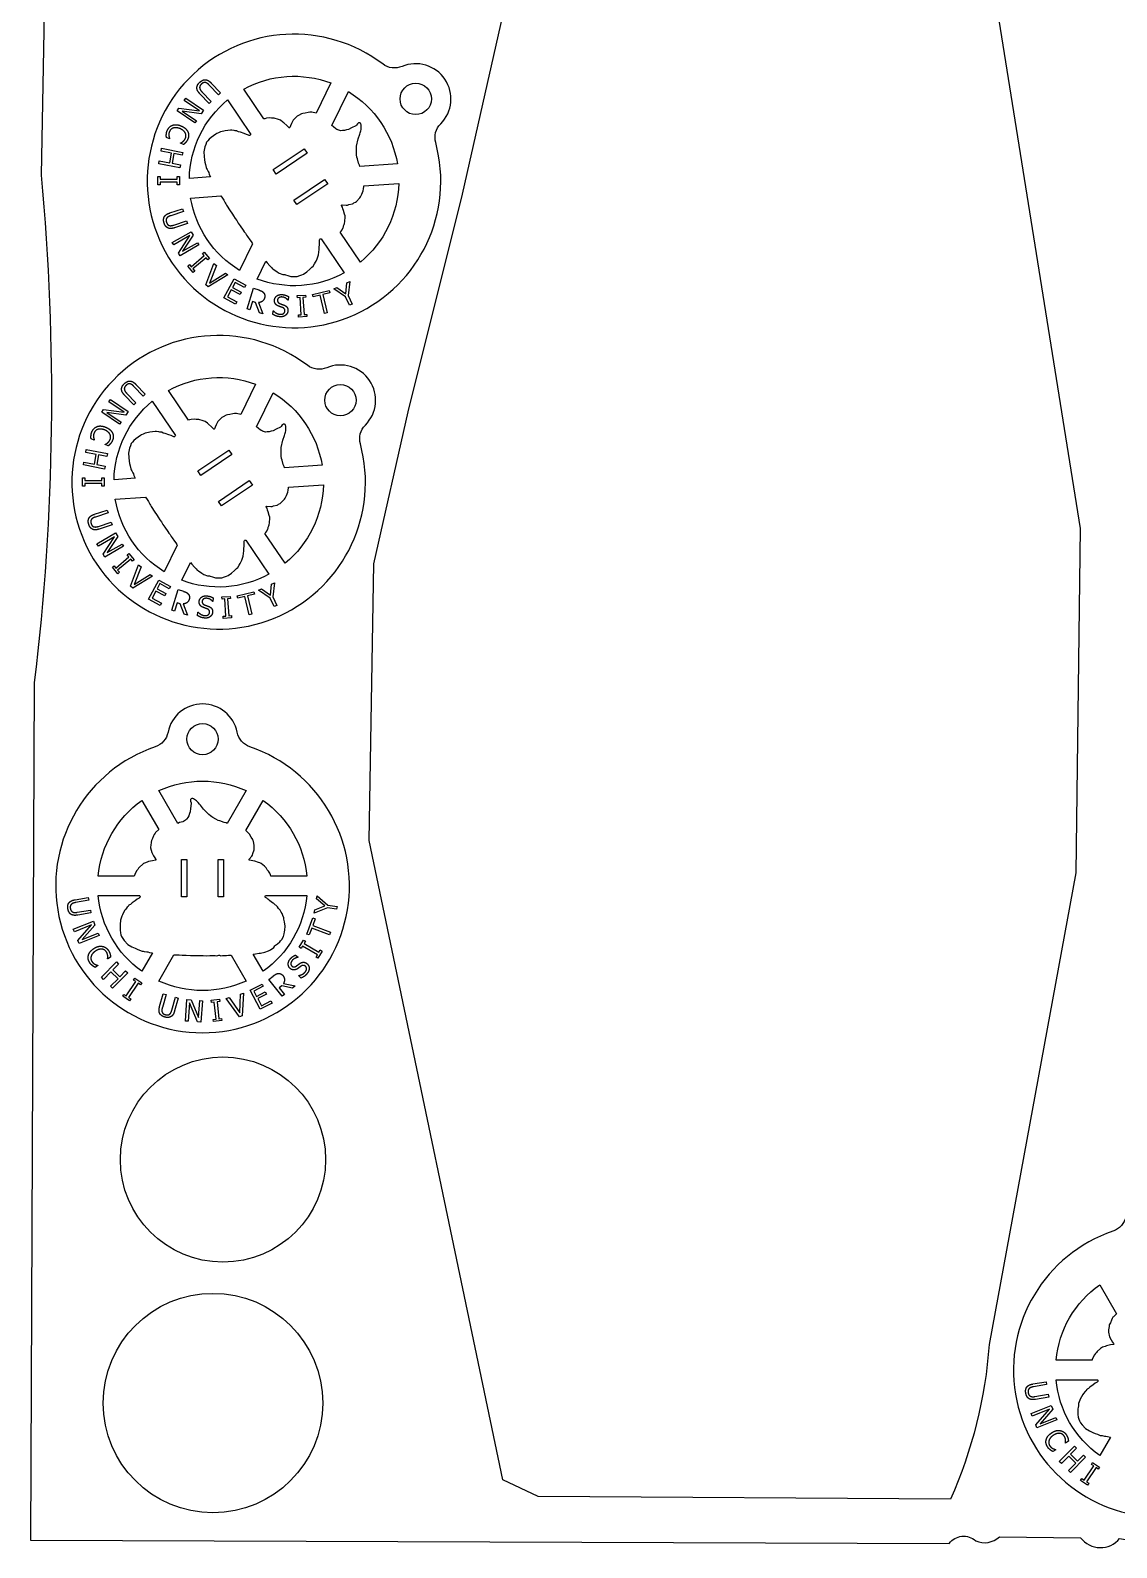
# Model space of a CAD drawing. Header units: millimetres. Extents: x 0 to 217, y 0 to 323.
# Drawn here: x 0 to 111, y 0 to 155.1 of the extents above; entities that cross this region are included whole.
import ezdxf

# ---------------------------------------------------------------- set-up
doc = ezdxf.new("R2010")
doc.units = ezdxf.units.MM
doc.layers.add('SCRAP_OUTLINE', color=8, linetype='Continuous')

msp = doc.modelspace()

# ---------------------------------------------------------------- linework, layer by layer
for points in [[(41.94, 145.55, 0.821365), (37.99, 151.41, -0.267689), (36.01, 151.66, 6.023346), (41.43, 143.62, -0.267689)], [(29.22, 146.63), (28.77, 146.73), (28.71, 146.74), (28.55, 146.73), (28.4, 146.71), (28.09, 146.64), (27.86, 146.61), (27.71, 146.55), (27.41, 146.39), (27.28, 146.33), (27.19, 146.27), (26.87, 145.91), (26.69, 145.59), (26.58, 145.35), (26.52, 145.18), (26.49, 145.14), (26.48, 145.13), (26.45, 145.13), (26.41, 145.16), (26.22, 145.36), (25.92, 145.65), (25.79, 145.73), (25.57, 145.91), (25.47, 145.96), (25.35, 145.99), (24.92, 146.11), (24.8, 146.13), (24.64, 146.13), (24.49, 146.15), (24.14, 146.11), (23.95, 146.07), (23.88, 146.05), (21.82, 149.1, -0.218412), (30.72, 149.72)], [(22.53, 144.47), (22.51, 144.44), (22.47, 144.38), (22.42, 144.36), (22.36, 144.36), (22.3, 144.37), (22.1, 144.47), (21.85, 144.55), (21.48, 144.69), (21.27, 144.74), (21.15, 144.81), (21.1, 144.82), (20.94, 144.83), (20.84, 144.86), (20.58, 144.88), (20.45, 144.88), (20.18, 144.87), (19.91, 144.83), (19.78, 144.8), (19.44, 144.72), (19.36, 144.69), (19.24, 144.61), (19.07, 144.54), (18.95, 144.48), (18.48, 144.15), (18.27, 143.96), (18.14, 143.82), (18.02, 143.66), (17.92, 143.44), (17.83, 143.2), (17.72, 142.69), (17.75, 142.22), (17.8, 141.85), (17.85, 141.61), (17.91, 141.37), (17.97, 141.07), (18, 140.99), (18.06, 140.89), (18.16, 140.66), (18.23, 140.56), (18.29, 140.38), (18.41, 140.11), (16.25, 139.95, -0.218412), (20.16, 147.98)], [(32.52, 148.84, -0.218412), (37.52, 141.44), (33.66, 141.17), (33.63, 141.31), (33.55, 141.51), (33.43, 141.96), (33.38, 142.12), (33.35, 142.38), (33.32, 142.72), (33.32, 142.87), (33.35, 143.04), (33.34, 143.25), (33.5, 144.01), (33.66, 144.49), (33.7, 144.62), (33.77, 144.84), (33.81, 144.97), (33.82, 145.07), (33.81, 145.45), (33.79, 145.52), (33.74, 145.6), (33.68, 145.64), (33.64, 145.65), (33.6, 145.65), (33.55, 145.64), (33.51, 145.62), (33.45, 145.56), (33.33, 145.41), (33.28, 145.35), (32.83, 145.14), (32.51, 144.97), (32.33, 144.94), (32.11, 144.87), (31.91, 144.87), (31.73, 144.84), (31.64, 144.85), (31.53, 144.88), (31.43, 144.92), (31.31, 144.98), (31.23, 145.04), (31, 145.25), (30.83, 145.38)], [(21.38, 130.56, -0.218412), (16.38, 137.96), (19.47, 138.17), (19.63, 137.95), (19.76, 137.74), (19.91, 137.46), (19.99, 137.35), (20.04, 137.24), (20.13, 137.13), (20.36, 136.75), (20.67, 136.3), (20.76, 136.13), (20.95, 135.85), (21.1, 135.65), (21.23, 135.4), (21.45, 135.11), (21.76, 134.66), (21.85, 134.49), (21.99, 134.36), (22.02, 134.3), (22.08, 134.15), (22.2, 134.04), (22.43, 133.69), (22.56, 133.53), (22.66, 133.35), (22.71, 133.29)], [(31.68, 134.47), (31.78, 134.56), (31.86, 134.72), (31.96, 134.93), (31.99, 135.01), (32.02, 135.13), (32.07, 135.25), (32.11, 135.36), (32.14, 135.57), (32.19, 136.03), (32.18, 136.14), (32.12, 136.3), (32.02, 136.69), (31.94, 136.86), (31.89, 137.04), (31.81, 137.2), (31.81, 137.22), (31.82, 137.24), (31.84, 137.26), (31.88, 137.26), (32.29, 137.22), (32.4, 137.24), (32.56, 137.29), (32.94, 137.38), (32.98, 137.4), (33.05, 137.46), (33.22, 137.55), (33.32, 137.62), (33.64, 137.94), (33.67, 137.98), (33.74, 138.09), (33.87, 138.36), (34, 138.68), (34.06, 138.9), (34.1, 139.13), (34.1, 139.2), (37.65, 139.45, -0.218412), (33.74, 131.42)], [(24.07, 131.51), (24.21, 131.34), (24.48, 131.04), (24.57, 130.93), (24.66, 130.85), (24.76, 130.72), (24.9, 130.64), (25.22, 130.4), (25.43, 130.29), (25.79, 130.14), (26, 130.13), (26.08, 130.11), (26.31, 130.03), (26.63, 129.95), (26.75, 129.94), (26.94, 129.94), (27.26, 129.95), (27.54, 130.04), (27.74, 130.11), (27.91, 130.19), (28.25, 130.4), (28.58, 130.68), (28.78, 130.89), (28.89, 130.99), (29.03, 131.22), (29.15, 131.39), (29.22, 131.52), (29.31, 131.74), (29.4, 131.96), (29.45, 132.15), (29.53, 132.69), (29.52, 132.72), (29.51, 132.79), (29.53, 132.97), (29.54, 133.13), (29.56, 133.28), (29.56, 133.41), (29.57, 133.55), (29.57, 133.69), (29.58, 133.75), (29.61, 133.79), (29.62, 133.8), (29.72, 133.8), (32.08, 130.3, -0.218412), (23.18, 129.68)], [(34.24, 114.75, 0.821365), (30.29, 120.61, -0.267689), (28.31, 120.86, 6.023346), (33.73, 112.82, -0.267689)], [(21.52, 115.83), (21.07, 115.93), (21.01, 115.94), (20.85, 115.93), (20.7, 115.91), (20.39, 115.84), (20.16, 115.81), (20.01, 115.75), (19.71, 115.59), (19.58, 115.53), (19.49, 115.47), (19.17, 115.11), (18.99, 114.79), (18.88, 114.55), (18.82, 114.38), (18.79, 114.34), (18.78, 114.33), (18.75, 114.33), (18.71, 114.36), (18.52, 114.56), (18.22, 114.85), (18.09, 114.93), (17.87, 115.11), (17.77, 115.16), (17.65, 115.19), (17.22, 115.31), (17.1, 115.33), (16.94, 115.33), (16.79, 115.35), (16.44, 115.31), (16.25, 115.27), (16.18, 115.25), (14.12, 118.3, -0.218412), (23.02, 118.92)], [(24.82, 118.04, -0.218412), (29.82, 110.64), (25.96, 110.37), (25.93, 110.51), (25.85, 110.71), (25.73, 111.16), (25.68, 111.32), (25.65, 111.58), (25.62, 111.92), (25.62, 112.07), (25.65, 112.24), (25.64, 112.45), (25.8, 113.21), (25.96, 113.69), (26, 113.82), (26.07, 114.04), (26.11, 114.17), (26.12, 114.27), (26.11, 114.65), (26.09, 114.72), (26.04, 114.8), (25.98, 114.84), (25.94, 114.85), (25.9, 114.85), (25.85, 114.84), (25.81, 114.82), (25.75, 114.76), (25.63, 114.61), (25.58, 114.55), (25.13, 114.34), (24.81, 114.17), (24.63, 114.14), (24.41, 114.07), (24.21, 114.07), (24.03, 114.04), (23.94, 114.05), (23.83, 114.08), (23.73, 114.12), (23.61, 114.18), (23.53, 114.24), (23.3, 114.45), (23.13, 114.58)], [(14.83, 113.67), (14.81, 113.64), (14.77, 113.58), (14.72, 113.56), (14.66, 113.56), (14.6, 113.57), (14.4, 113.67), (14.15, 113.75), (13.78, 113.89), (13.57, 113.94), (13.45, 114.01), (13.4, 114.02), (13.24, 114.03), (13.14, 114.06), (12.88, 114.08), (12.75, 114.08), (12.48, 114.07), (12.21, 114.03), (12.08, 114), (11.74, 113.92), (11.66, 113.89), (11.54, 113.81), (11.37, 113.74), (11.25, 113.68), (10.78, 113.35), (10.57, 113.16), (10.44, 113.02), (10.32, 112.86), (10.22, 112.64), (10.13, 112.4), (10.02, 111.89), (10.05, 111.42), (10.1, 111.05), (10.15, 110.81), (10.21, 110.57), (10.27, 110.27), (10.3, 110.19), (10.36, 110.09), (10.46, 109.86), (10.53, 109.76), (10.59, 109.58), (10.71, 109.31), (8.55, 109.15, -0.218412), (12.46, 117.18)], [(23.98, 103.67), (24.08, 103.76), (24.16, 103.92), (24.26, 104.13), (24.29, 104.21), (24.32, 104.33), (24.37, 104.45), (24.41, 104.56), (24.44, 104.77), (24.49, 105.23), (24.48, 105.34), (24.42, 105.5), (24.32, 105.89), (24.24, 106.06), (24.19, 106.24), (24.11, 106.4), (24.11, 106.42), (24.12, 106.44), (24.14, 106.46), (24.18, 106.46), (24.59, 106.42), (24.7, 106.44), (24.86, 106.49), (25.24, 106.58), (25.28, 106.6), (25.35, 106.66), (25.52, 106.75), (25.62, 106.82), (25.94, 107.14), (25.97, 107.18), (26.04, 107.29), (26.17, 107.56), (26.3, 107.88), (26.36, 108.1), (26.4, 108.33), (26.4, 108.4), (29.95, 108.65, -0.218412), (26.04, 100.62)], [(13.68, 99.76, -0.218412), (8.68, 107.16), (11.77, 107.37), (11.93, 107.15), (12.06, 106.94), (12.21, 106.66), (12.29, 106.55), (12.34, 106.44), (12.43, 106.33), (12.66, 105.95), (12.97, 105.5), (13.06, 105.33), (13.25, 105.05), (13.4, 104.85), (13.53, 104.6), (13.75, 104.31), (14.06, 103.86), (14.15, 103.69), (14.29, 103.56), (14.32, 103.5), (14.38, 103.35), (14.5, 103.24), (14.73, 102.89), (14.86, 102.73), (14.96, 102.55), (15.01, 102.49)], [(16.37, 100.71), (16.51, 100.54), (16.78, 100.24), (16.87, 100.13), (16.96, 100.05), (17.06, 99.92), (17.2, 99.84), (17.52, 99.6), (17.73, 99.49), (18.09, 99.34), (18.3, 99.33), (18.38, 99.31), (18.61, 99.23), (18.93, 99.15), (19.05, 99.14), (19.24, 99.14), (19.56, 99.15), (19.84, 99.24), (20.04, 99.31), (20.21, 99.39), (20.55, 99.6), (20.88, 99.88), (21.08, 100.09), (21.19, 100.19), (21.33, 100.42), (21.45, 100.59), (21.52, 100.72), (21.61, 100.94), (21.7, 101.16), (21.75, 101.35), (21.83, 101.89), (21.82, 101.92), (21.81, 101.99), (21.83, 102.17), (21.84, 102.33), (21.86, 102.48), (21.86, 102.61), (21.87, 102.75), (21.87, 102.89), (21.88, 102.95), (21.91, 102.99), (21.92, 103), (22.02, 103), (24.38, 99.5, -0.218412), (15.48, 98.88)], [(21.13, 83.35, 0.821365), (14.07, 83.35, -0.267689), (12.75, 81.85, 6.023346), (22.45, 81.85, -0.267689)], [(13.14, 77.38, -0.218412), (22.06, 77.38), (20.13, 74.04), (20, 74.09), (19.8, 74.13), (19.35, 74.29), (19.19, 74.34), (18.95, 74.45), (18.66, 74.62), (18.54, 74.71), (18.41, 74.82), (18.23, 74.93), (17.69, 75.49), (17.38, 75.89), (17.29, 76), (17.16, 76.18), (17.06, 76.28), (16.98, 76.35), (16.67, 76.55), (16.6, 76.58), (16.51, 76.58), (16.44, 76.55), (16.41, 76.52), (16.38, 76.49), (16.36, 76.45), (16.36, 76.4), (16.37, 76.32), (16.44, 76.13), (16.45, 76.06), (16.38, 75.57), (16.34, 75.21), (16.26, 75.04), (16.2, 74.82), (16.09, 74.65), (16.01, 74.49), (15.95, 74.42), (15.87, 74.35), (15.77, 74.28), (15.66, 74.22), (15.57, 74.18), (15.26, 74.11), (15.06, 74.04)], [(13.12, 73.41), (12.79, 73.09), (12.75, 73.05), (12.67, 72.91), (12.6, 72.77), (12.49, 72.48), (12.38, 72.27), (12.35, 72.11), (12.31, 71.77), (12.29, 71.63), (12.28, 71.52), (12.41, 71.05), (12.57, 70.73), (12.71, 70.5), (12.82, 70.36), (12.84, 70.31), (12.84, 70.3), (12.82, 70.27), (12.78, 70.26), (12.5, 70.22), (12.09, 70.13), (11.95, 70.06), (11.68, 69.98), (11.58, 69.92), (11.49, 69.85), (11.15, 69.55), (11.06, 69.46), (10.98, 69.33), (10.88, 69.22), (10.71, 68.91), (10.64, 68.72), (10.62, 68.65), (6.94, 68.65, -0.218412), (11.4, 76.38)], [(24.58, 68.65), (24.56, 68.78), (24.48, 68.94), (24.35, 69.14), (24.31, 69.2), (24.22, 69.3), (24.15, 69.41), (24.09, 69.5), (23.93, 69.65), (23.58, 69.94), (23.47, 70), (23.31, 70.04), (22.93, 70.17), (22.75, 70.2), (22.57, 70.25), (22.39, 70.28), (22.38, 70.29), (22.36, 70.31), (22.36, 70.34), (22.38, 70.37), (22.64, 70.69), (22.69, 70.79), (22.74, 70.95), (22.87, 71.32), (22.88, 71.36), (22.87, 71.46), (22.88, 71.64), (22.88, 71.77), (22.8, 72.21), (22.79, 72.26), (22.73, 72.38), (22.58, 72.64), (22.39, 72.93), (22.24, 73.1), (22.07, 73.26), (22.01, 73.3), (23.8, 76.38, -0.218412), (28.26, 68.65)], [(11.17, 66.65), (11.19, 66.62), (11.21, 66.55), (11.21, 66.5), (11.17, 66.45), (11.13, 66.4), (10.93, 66.3), (10.73, 66.13), (10.4, 65.9), (10.24, 65.76), (10.12, 65.7), (10.08, 65.66), (9.99, 65.54), (9.91, 65.47), (9.75, 65.27), (9.67, 65.16), (9.53, 64.92), (9.41, 64.68), (9.36, 64.56), (9.24, 64.23), (9.22, 64.15), (9.22, 64), (9.18, 63.82), (9.17, 63.69), (9.17, 63.12), (9.21, 62.84), (9.26, 62.65), (9.33, 62.46), (9.45, 62.26), (9.59, 62.05), (9.96, 61.67), (10.37, 61.43), (10.7, 61.27), (10.92, 61.17), (11.16, 61.09), (11.44, 60.97), (11.52, 60.96), (11.64, 60.95), (11.89, 60.9), (12.01, 60.9), (12.19, 60.85), (12.49, 60.8), (11.4, 58.92, -0.218412), (6.94, 66.65)], [(22.78, 60.68), (23, 60.7), (23.39, 60.76), (23.54, 60.77), (23.66, 60.8), (23.82, 60.82), (23.96, 60.88), (24.34, 61.02), (24.55, 61.12), (24.87, 61.34), (25, 61.51), (25.06, 61.57), (25.26, 61.71), (25.51, 61.93), (25.58, 62.03), (25.69, 62.18), (25.86, 62.46), (25.94, 62.74), (25.99, 62.94), (26.02, 63.13), (26.04, 63.53), (25.99, 63.96), (25.92, 64.24), (25.9, 64.39), (25.8, 64.63), (25.73, 64.83), (25.65, 64.96), (25.52, 65.16), (25.38, 65.35), (25.26, 65.5), (24.86, 65.87), (24.82, 65.88), (24.76, 65.91), (24.62, 66.03), (24.49, 66.12), (24.38, 66.23), (24.27, 66.29), (24.16, 66.38), (24.05, 66.46), (24, 66.5), (23.99, 66.55), (23.99, 66.56), (24.04, 66.65), (28.26, 66.65, -0.218412), (23.8, 58.92)], [(22.06, 57.92, -0.218412), (13.14, 57.92), (14.68, 60.59), (14.96, 60.6), (15.2, 60.59), (15.53, 60.56), (15.66, 60.56), (15.77, 60.55), (15.91, 60.56), (16.36, 60.54), (16.91, 60.54), (17.09, 60.52), (17.44, 60.52), (17.68, 60.53), (17.97, 60.51), (18.33, 60.53), (18.88, 60.53), (19.06, 60.51), (19.25, 60.55), (19.32, 60.55), (19.48, 60.51), (19.63, 60.54), (20.06, 60.54), (20.26, 60.56), (20.47, 60.55), (20.54, 60.56)], [(119.03, 33.85, 0.821365), (111.97, 33.85, -0.267689), (110.65, 32.35, 6.023346), (120.35, 32.35, -0.267689)], [(111.02, 23.91), (110.69, 23.59), (110.65, 23.55), (110.57, 23.41), (110.5, 23.27), (110.39, 22.98), (110.28, 22.77), (110.25, 22.61), (110.21, 22.27), (110.19, 22.13), (110.18, 22.02), (110.31, 21.55), (110.47, 21.23), (110.61, 21), (110.72, 20.86), (110.74, 20.81), (110.74, 20.8), (110.72, 20.77), (110.68, 20.76), (110.4, 20.72), (109.99, 20.63), (109.85, 20.56), (109.58, 20.48), (109.48, 20.42), (109.39, 20.35), (109.05, 20.05), (108.96, 19.96), (108.88, 19.83), (108.78, 19.72), (108.61, 19.41), (108.54, 19.22), (108.52, 19.15), (104.84, 19.15, -0.218412), (109.3, 26.88)], [(109.07, 17.15), (109.09, 17.12), (109.11, 17.05), (109.11, 17), (109.07, 16.95), (109.03, 16.9), (108.83, 16.8), (108.63, 16.63), (108.3, 16.4), (108.14, 16.26), (108.02, 16.2), (107.98, 16.16), (107.89, 16.04), (107.81, 15.97), (107.65, 15.77), (107.57, 15.66), (107.43, 15.42), (107.31, 15.18), (107.26, 15.06), (107.14, 14.73), (107.12, 14.65), (107.12, 14.5), (107.08, 14.32), (107.07, 14.19), (107.07, 13.62), (107.11, 13.34), (107.16, 13.15), (107.23, 12.96), (107.35, 12.76), (107.49, 12.55), (107.86, 12.17), (108.27, 11.93), (108.6, 11.77), (108.82, 11.67), (109.06, 11.59), (109.34, 11.47), (109.42, 11.46), (109.54, 11.45), (109.79, 11.4), (109.91, 11.4), (110.09, 11.35), (110.39, 11.3), (109.3, 9.42, -0.218412), (104.84, 17.15)]]:
    msp.add_lwpolyline(points, format="xyb", close=True)
for points in [[(18.49, 149.71), (19.43, 148.72), (19.22, 148.51), (18.27, 149.51)], [(17.54, 148.81), (18.49, 147.82), (18.28, 147.62), (17.33, 148.61)], [(14.23, 144.03), (14.22, 144.01), (13.9, 144.15)], [(15.66, 143.42), (15.33, 143.56), (15.34, 143.58)], [(14.26, 136.43), (15.56, 136.85), (15.65, 136.58), (14.35, 136.15)], [(14.65, 135.19), (15.96, 135.62), (16.05, 135.34), (14.75, 134.92)], [(23.31, 127.27), (23.77, 126.12), (23.41, 126.23), (23.01, 127.28), (22.69, 127.37), (22.43, 126.54), (22.15, 126.63), (22.8, 128.73), (23.34, 128.56)], [(26.39, 127.88), (26.36, 127.53), (26.33, 127.53)], [(24.78, 126.07), (24.82, 126.44), (24.84, 126.44)], [(9.84, 118.01), (10.79, 117.02), (10.58, 116.82), (9.63, 117.81)], [(10.79, 118.91), (11.73, 117.92), (11.52, 117.71), (10.57, 118.71)], [(6.53, 113.23), (6.52, 113.21), (6.2, 113.35)], [(7.96, 112.62), (7.63, 112.76), (7.64, 112.78)], [(6.56, 105.63), (7.86, 106.05), (7.95, 105.78), (6.65, 105.35)], [(6.95, 104.39), (8.26, 104.82), (8.35, 104.54), (7.05, 104.12)], [(15.61, 96.47), (16.07, 95.32), (15.71, 95.43), (15.31, 96.48), (14.99, 96.57), (14.73, 95.74), (14.45, 95.83), (15.1, 97.93), (15.64, 97.76)], [(18.69, 97.08), (18.66, 96.73), (18.63, 96.73)], [(17.08, 95.27), (17.12, 95.64), (17.14, 95.64)], [(4.57, 66.23), (5.92, 66.46), (5.97, 66.17), (4.62, 65.94)], [(4.78, 64.95), (6.14, 65.18), (6.19, 64.89), (4.84, 64.66)], [(27.09, 60.58), (27.36, 60.35), (27.34, 60.34)], [(6.89, 59.53), (6.91, 59.51), (6.61, 59.32)], [(8.2, 60.37), (7.91, 60.18), (7.89, 60.2)], [(25.87, 57.68), (27.08, 57.42), (26.79, 57.19), (25.7, 57.43), (25.43, 57.22), (25.98, 56.54), (25.75, 56.36), (24.38, 58.07), (24.82, 58.43)], [(27.69, 58.23), (27.4, 58.47), (27.42, 58.49)], [(13.21, 55.3), (13.59, 56.62), (13.87, 56.54), (13.49, 55.22)], [(14.46, 54.93), (14.84, 56.26), (15.12, 56.18), (14.74, 54.86)], [(102.47, 16.73), (103.82, 16.96), (103.87, 16.67), (102.52, 16.44)], [(102.68, 15.45), (104.04, 15.68), (104.09, 15.39), (102.74, 15.16)], [(106.1, 10.87), (105.81, 10.68), (105.79, 10.7)], [(104.79, 10.03), (104.81, 10.01), (104.51, 9.82)]]:
    msp.add_lwpolyline(points)
for points in [[(16.82, 145.63), (15, 146.86), (15.18, 147.13), (17.3, 146.87), (15.73, 147.94), (15.88, 148.16), (17.7, 146.93), (17.47, 146.58), (15.53, 146.83), (16.97, 145.85)], [(15.29, 141.06), (13.13, 141.47), (13.18, 141.75), (14.24, 141.56), (14.43, 142.55), (13.37, 142.75), (13.42, 143.04), (15.58, 142.63), (15.53, 142.34), (14.68, 142.5), (14.5, 141.51), (15.35, 141.35)], [(28.28, 142.54), (25.13, 140.41), (24.83, 140.87), (27.98, 142.99)], [(13.26, 139.31), (13.04, 139.31), (13.04, 140.16), (13.27, 140.16), (13.26, 139.88), (15.02, 139.88), (15.02, 140.16), (15.24, 140.16), (15.24, 139.31), (15.01, 139.31), (15.01, 139.59), (13.26, 139.59)], [(30.39, 139.42), (27.24, 137.29), (26.93, 137.75), (30.08, 139.87)], [(17.21, 133.16), (15.3, 132.05), (15.14, 132.34), (16.29, 134.13), (14.65, 133.18), (14.51, 133.42), (16.42, 134.52), (16.63, 134.16), (15.56, 132.52), (17.07, 133.39)], [(16.81, 130.5), (16.63, 130.36), (16.08, 131.01), (16.25, 131.15), (16.43, 130.94), (17.77, 132.07), (17.59, 132.29), (17.76, 132.43), (18.31, 131.78), (18.14, 131.64), (17.96, 131.85), (16.62, 130.72)], [(19.95, 130.29), (20.18, 130.1), (18.19, 128.89), (17.95, 129.09), (18.77, 131.27), (19.01, 131.07), (18.32, 129.27)], [(20.98, 127.11), (19.77, 127.77), (20.82, 129.7), (22.03, 129.05), (21.9, 128.82), (20.95, 129.34), (20.66, 128.81), (21.55, 128.32), (21.43, 128.09), (20.54, 128.58), (20.15, 127.86), (21.1, 127.34)], [(32.36, 129.3), (32.64, 129.43), (32.48, 128), (32.88, 127.12), (32.62, 127), (32.22, 127.85), (31.02, 128.68), (31.32, 128.82), (32.24, 128.18)], [(28.25, 126.07), (28.27, 125.85), (27.42, 125.79), (27.4, 126.02), (27.68, 126.03), (27.57, 127.78), (27.29, 127.76), (27.27, 127.99), (28.13, 128.04), (28.14, 127.82), (27.86, 127.8), (27.97, 126.05)], [(30.34, 126.21), (30.06, 126.14), (29.61, 128.03), (28.89, 127.85), (28.83, 128.11), (30.55, 128.52), (30.61, 128.27), (29.89, 128.1)], [(9.12, 114.83), (7.3, 116.06), (7.48, 116.33), (9.6, 116.07), (8.03, 117.14), (8.18, 117.36), (10, 116.13), (9.77, 115.78), (7.83, 116.03), (9.27, 115.05)], [(7.59, 110.26), (5.43, 110.67), (5.48, 110.95), (6.54, 110.76), (6.73, 111.75), (5.67, 111.95), (5.72, 112.24), (7.88, 111.83), (7.83, 111.54), (6.98, 111.7), (6.8, 110.71), (7.65, 110.55)], [(20.58, 111.74), (17.43, 109.61), (17.13, 110.07), (20.28, 112.19)], [(5.56, 108.51), (5.34, 108.51), (5.34, 109.36), (5.57, 109.36), (5.56, 109.08), (7.32, 109.08), (7.32, 109.36), (7.54, 109.36), (7.54, 108.51), (7.31, 108.51), (7.31, 108.79), (5.56, 108.79)], [(22.69, 108.62), (19.54, 106.49), (19.23, 106.95), (22.38, 109.07)], [(9.51, 102.36), (7.6, 101.25), (7.44, 101.54), (8.59, 103.33), (6.95, 102.38), (6.81, 102.62), (8.72, 103.72), (8.93, 103.36), (7.86, 101.72), (9.37, 102.59)], [(9.11, 99.7), (8.93, 99.56), (8.38, 100.21), (8.55, 100.35), (8.73, 100.14), (10.07, 101.27), (9.89, 101.49), (10.06, 101.63), (10.61, 100.98), (10.44, 100.84), (10.26, 101.05), (8.92, 99.92)], [(12.25, 99.49), (12.48, 99.3), (10.49, 98.09), (10.25, 98.29), (11.07, 100.47), (11.31, 100.27), (10.62, 98.47)], [(13.28, 96.31), (12.07, 96.97), (13.12, 98.9), (14.33, 98.25), (14.2, 98.02), (13.25, 98.54), (12.96, 98.01), (13.85, 97.52), (13.73, 97.29), (12.84, 97.78), (12.45, 97.06), (13.4, 96.54)], [(22.64, 95.41), (22.36, 95.34), (21.91, 97.23), (21.19, 97.05), (21.13, 97.31), (22.85, 97.72), (22.91, 97.47), (22.19, 97.3)], [(24.66, 98.5), (24.94, 98.63), (24.78, 97.2), (25.18, 96.32), (24.92, 96.2), (24.52, 97.05), (23.32, 97.88), (23.62, 98.02), (24.54, 97.38)], [(20.55, 95.27), (20.57, 95.05), (19.72, 94.99), (19.7, 95.22), (19.98, 95.23), (19.87, 96.98), (19.59, 96.96), (19.57, 97.19), (20.43, 97.24), (20.44, 97.02), (20.16, 97), (20.27, 95.25)], [(15.99, 70.34), (15.99, 66.54), (15.45, 66.54), (15.45, 70.34)], [(19.75, 70.34), (19.75, 66.54), (19.21, 66.54), (19.21, 70.34)], [(29.25, 66.32), (29.3, 66.62), (30.39, 65.69), (31.35, 65.53), (31.3, 65.25), (30.37, 65.4), (29.01, 64.87), (29.06, 65.19), (30.11, 65.59)], [(7.02, 62.56), (4.98, 61.75), (4.86, 62.05), (6.26, 63.66), (4.5, 62.95), (4.39, 63.21), (6.44, 64.03), (6.59, 63.64), (5.3, 62.17), (6.92, 62.82)], [(30.68, 62.92), (30.58, 62.65), (28.76, 63.32), (28.5, 62.63), (28.26, 62.72), (28.88, 64.38), (29.12, 64.29), (28.86, 63.6)], [(29.63, 61.11), (29.82, 60.99), (29.39, 60.26), (29.2, 60.37), (29.34, 60.61), (27.83, 61.5), (27.69, 61.26), (27.49, 61.37), (27.92, 62.1), (28.12, 61.99), (27.98, 61.75), (29.49, 60.87)], [(9.95, 58.75), (8.41, 57.18), (8.2, 57.38), (8.96, 58.15), (8.23, 58.86), (7.48, 58.09), (7.27, 58.3), (8.81, 59.87), (9.02, 59.66), (8.42, 59.05), (9.14, 58.34), (9.74, 58.95)], [(10.27, 56.09), (10.14, 55.9), (9.44, 56.38), (9.56, 56.56), (9.8, 56.41), (10.78, 57.86), (10.55, 58.01), (10.67, 58.2), (11.38, 57.72), (11.25, 57.53), (11.02, 57.69), (10.04, 56.24)], [(24.7, 55.66), (23.48, 55.03), (22.46, 56.98), (23.68, 57.61), (23.8, 57.38), (22.84, 56.88), (23.12, 56.35), (24.01, 56.81), (24.13, 56.58), (23.24, 56.12), (23.62, 55.39), (24.58, 55.89)], [(17.58, 55.91), (17.43, 53.72), (17.1, 53.74), (16.26, 55.7), (16.13, 53.81), (15.86, 53.83), (16.01, 56.02), (16.42, 55.99), (17.19, 54.19), (17.31, 55.93)], [(19.55, 54.1), (19.58, 53.87), (18.73, 53.78), (18.7, 54), (18.98, 54.03), (18.79, 55.77), (18.51, 55.74), (18.48, 55.97), (19.33, 56.06), (19.36, 55.84), (19.08, 55.81), (19.27, 54.07)], [(21.49, 56.59), (21.77, 56.67), (21.66, 54.35), (21.36, 54.26), (20.01, 56.15), (20.32, 56.24), (21.42, 54.66)], [(104.92, 13.06), (102.88, 12.25), (102.76, 12.55), (104.16, 14.16), (102.4, 13.45), (102.29, 13.71), (104.34, 14.53), (104.49, 14.14), (103.2, 12.67), (104.82, 13.32)], [(107.85, 9.25), (106.31, 7.68), (106.1, 7.88), (106.86, 8.65), (106.13, 9.36), (105.38, 8.59), (105.17, 8.8), (106.71, 10.37), (106.92, 10.16), (106.32, 9.55), (107.04, 8.84), (107.64, 9.45)], [(108.17, 6.59), (108.04, 6.4), (107.34, 6.88), (107.46, 7.06), (107.7, 6.91), (108.68, 8.36), (108.45, 8.51), (108.57, 8.7), (109.28, 8.22), (109.15, 8.03), (108.92, 8.19), (107.94, 6.74)]]:
    msp.add_lwpolyline(points, close=True)
for centre in [(39.39, 148.09), (31.69, 117.29), (17.6, 82.65)]:
    msp.add_circle(centre, 1.6)
for points in [[(17.02, 149.24), (17.03, 149.38), (17.16, 149.65), (17.31, 149.79)], [(17.33, 148.61), (17.18, 148.77), (17.02, 149.07), (17.02, 149.24)], [(17.48, 149.61), (17.38, 149.51), (17.29, 149.3), (17.31, 149.2)], [(17.31, 149.79), (17.45, 149.92), (17.73, 150.05), (17.87, 150.05)], [(17.31, 149.2), (17.33, 149.1), (17.44, 148.92), (17.54, 148.81)], [(17.9, 149.76), (17.79, 149.78), (17.59, 149.71), (17.48, 149.61)], [(17.87, 150.05), (18.03, 150.04), (18.32, 149.88), (18.49, 149.71)], [(18.27, 149.51), (18.17, 149.62), (18, 149.74), (17.9, 149.76)], [(13.9, 144.15), (13.9, 144.23), (13.89, 144.37), (13.9, 144.47)], [(13.9, 144.47), (13.9, 144.57), (13.94, 144.73), (13.99, 144.85)], [(13.99, 144.85), (14.07, 145.05), (14.34, 145.33), (14.52, 145.4)], [(14.22, 144.75), (14.17, 144.64), (14.15, 144.41), (14.16, 144.32)], [(14.16, 144.32), (14.17, 144.23), (14.21, 144.08), (14.23, 144.03)], [(14.6, 145.11), (14.47, 145.07), (14.27, 144.88), (14.22, 144.75)], [(14.52, 145.4), (14.7, 145.47), (15.16, 145.44), (15.41, 145.33)], [(15.3, 145.05), (15.09, 145.13), (14.74, 145.16), (14.6, 145.11)], [(15.84, 144.61), (15.77, 144.74), (15.49, 144.97), (15.3, 145.05)], [(15.41, 145.33), (15.67, 145.22), (15.99, 144.94), (16.08, 144.76)], [(15.86, 144.08), (15.91, 144.21), (15.9, 144.48), (15.84, 144.61)], [(16.08, 144.76), (16.17, 144.58), (16.18, 144.19), (16.09, 143.98)], [(15.34, 143.58), (15.39, 143.6), (15.53, 143.68), (15.61, 143.74)], [(15.61, 143.74), (15.68, 143.8), (15.81, 143.96), (15.86, 144.08)], [(15.89, 143.64), (15.84, 143.59), (15.72, 143.48), (15.66, 143.42)], [(16.09, 143.98), (16.05, 143.88), (15.94, 143.71), (15.89, 143.64)], [(13.67, 135.41), (13.61, 135.59), (13.62, 135.9), (13.68, 136.02)], [(14.04, 134.91), (13.91, 134.98), (13.73, 135.21), (13.67, 135.41)], [(13.68, 136.02), (13.76, 136.17), (14.03, 136.36), (14.26, 136.43)], [(13.95, 135.93), (13.89, 135.84), (13.86, 135.62), (13.91, 135.48)], [(13.91, 135.48), (13.95, 135.35), (14.1, 135.18), (14.21, 135.15)], [(14.35, 136.15), (14.2, 136.11), (14.02, 136), (13.95, 135.93)], [(14.21, 135.15), (14.3, 135.12), (14.51, 135.15), (14.65, 135.19)], [(14.75, 134.92), (14.53, 134.85), (14.19, 134.83), (14.04, 134.91)], [(23.94, 127.75), (23.87, 127.52), (23.53, 127.28), (23.31, 127.27)], [(23.34, 128.56), (23.52, 128.5), (23.75, 128.39), (23.84, 128.28)], [(23.84, 128.28), (23.93, 128.18), (23.99, 127.91), (23.94, 127.75)], [(25.06, 127.13), (25, 127.21), (24.94, 127.41), (24.96, 127.54)], [(24.96, 127.54), (24.98, 127.81), (25.44, 128.12), (25.76, 128.09)], [(25.75, 127.84), (25.55, 127.86), (25.28, 127.69), (25.26, 127.54)], [(25.26, 127.54), (25.25, 127.4), (25.38, 127.22), (25.51, 127.17)], [(26.33, 127.53), (26.24, 127.64), (25.93, 127.82), (25.75, 127.84)], [(25.76, 128.09), (25.94, 128.07), (26.26, 127.96), (26.39, 127.88)], [(25.48, 125.83), (25.25, 125.85), (24.92, 125.99), (24.78, 126.07)], [(24.84, 126.44), (24.97, 126.29), (25.32, 126.1), (25.49, 126.08)], [(25.4, 126.9), (25.29, 126.94), (25.12, 127.05), (25.06, 127.13)], [(25.78, 126.76), (25.68, 126.8), (25.52, 126.85), (25.4, 126.9)], [(26.08, 125.97), (25.96, 125.88), (25.69, 125.81), (25.48, 125.83)], [(25.49, 126.08), (25.73, 126.06), (26, 126.23), (26.02, 126.4)], [(25.51, 127.17), (25.6, 127.13), (25.86, 127.04), (25.95, 127.01)], [(26.02, 126.4), (26.03, 126.53), (25.92, 126.7), (25.78, 126.76)], [(25.95, 127.01), (26.17, 126.91), (26.35, 126.61), (26.32, 126.41)], [(26.32, 126.41), (26.31, 126.28), (26.18, 126.04), (26.08, 125.97)], [(9.32, 118.44), (9.33, 118.58), (9.46, 118.85), (9.61, 118.99)], [(9.63, 117.81), (9.48, 117.97), (9.32, 118.27), (9.32, 118.44)], [(9.78, 118.81), (9.68, 118.71), (9.59, 118.5), (9.61, 118.4)], [(9.61, 118.99), (9.75, 119.12), (10.03, 119.25), (10.17, 119.25)], [(9.61, 118.4), (9.63, 118.3), (9.74, 118.12), (9.84, 118.01)], [(10.2, 118.96), (10.09, 118.98), (9.89, 118.91), (9.78, 118.81)], [(10.17, 119.25), (10.33, 119.24), (10.62, 119.08), (10.79, 118.91)], [(10.57, 118.71), (10.47, 118.82), (10.3, 118.94), (10.2, 118.96)], [(6.2, 113.35), (6.2, 113.43), (6.19, 113.57), (6.2, 113.67)], [(6.2, 113.67), (6.2, 113.77), (6.24, 113.93), (6.29, 114.05)], [(6.29, 114.05), (6.37, 114.25), (6.64, 114.53), (6.82, 114.6)], [(6.52, 113.95), (6.47, 113.84), (6.45, 113.61), (6.46, 113.52)], [(6.46, 113.52), (6.47, 113.43), (6.51, 113.28), (6.53, 113.23)], [(6.9, 114.31), (6.77, 114.27), (6.57, 114.08), (6.52, 113.95)], [(6.82, 114.6), (7, 114.67), (7.46, 114.64), (7.71, 114.53)], [(7.6, 114.25), (7.39, 114.33), (7.04, 114.36), (6.9, 114.31)], [(8.14, 113.81), (8.07, 113.94), (7.79, 114.17), (7.6, 114.25)], [(7.71, 114.53), (7.97, 114.42), (8.29, 114.14), (8.38, 113.96)], [(7.91, 112.94), (7.98, 113), (8.11, 113.16), (8.16, 113.28)], [(8.16, 113.28), (8.21, 113.41), (8.2, 113.68), (8.14, 113.81)], [(8.38, 113.96), (8.47, 113.78), (8.48, 113.39), (8.39, 113.18)], [(7.64, 112.78), (7.69, 112.8), (7.83, 112.88), (7.91, 112.94)], [(8.19, 112.84), (8.14, 112.79), (8.02, 112.68), (7.96, 112.62)], [(8.39, 113.18), (8.35, 113.08), (8.24, 112.91), (8.19, 112.84)], [(5.98, 105.22), (6.06, 105.37), (6.33, 105.56), (6.56, 105.63)], [(5.97, 104.61), (5.91, 104.79), (5.92, 105.1), (5.98, 105.22)], [(6.34, 104.11), (6.21, 104.18), (6.03, 104.41), (5.97, 104.61)], [(6.25, 105.13), (6.19, 105.04), (6.16, 104.82), (6.21, 104.68)], [(6.21, 104.68), (6.25, 104.55), (6.4, 104.38), (6.51, 104.35)], [(6.65, 105.35), (6.5, 105.31), (6.32, 105.2), (6.25, 105.13)], [(7.05, 104.12), (6.83, 104.05), (6.49, 104.03), (6.34, 104.11)], [(6.51, 104.35), (6.6, 104.32), (6.81, 104.35), (6.95, 104.39)], [(15.64, 97.76), (15.82, 97.7), (16.05, 97.59), (16.14, 97.48)], [(16.24, 96.95), (16.17, 96.72), (15.83, 96.48), (15.61, 96.47)], [(16.14, 97.48), (16.23, 97.38), (16.29, 97.11), (16.24, 96.95)], [(17.36, 96.33), (17.3, 96.41), (17.24, 96.61), (17.26, 96.74)], [(17.26, 96.74), (17.28, 97.01), (17.74, 97.32), (18.06, 97.29)], [(17.7, 96.1), (17.59, 96.14), (17.42, 96.25), (17.36, 96.33)], [(18.05, 97.04), (17.85, 97.06), (17.58, 96.89), (17.56, 96.74)], [(17.56, 96.74), (17.55, 96.6), (17.68, 96.42), (17.81, 96.37)], [(17.81, 96.37), (17.9, 96.33), (18.16, 96.24), (18.25, 96.21)], [(18.63, 96.73), (18.54, 96.84), (18.23, 97.02), (18.05, 97.04)], [(18.06, 97.29), (18.24, 97.27), (18.56, 97.16), (18.69, 97.08)], [(18.25, 96.21), (18.47, 96.11), (18.65, 95.81), (18.62, 95.61)], [(17.78, 95.03), (17.55, 95.05), (17.22, 95.19), (17.08, 95.27)], [(17.14, 95.64), (17.27, 95.49), (17.62, 95.3), (17.79, 95.28)], [(18.08, 95.96), (17.98, 96), (17.82, 96.05), (17.7, 96.1)], [(18.38, 95.17), (18.26, 95.08), (17.99, 95.01), (17.78, 95.03)], [(17.79, 95.28), (18.03, 95.26), (18.3, 95.43), (18.32, 95.6)], [(18.32, 95.6), (18.33, 95.73), (18.22, 95.9), (18.08, 95.96)], [(18.62, 95.61), (18.61, 95.48), (18.48, 95.24), (18.38, 95.17)], [(3.84, 65.3), (3.81, 65.49), (3.86, 65.79), (3.94, 65.91)], [(4.14, 64.75), (4.02, 64.84), (3.88, 65.1), (3.84, 65.3)], [(3.94, 65.91), (4.04, 66.04), (4.34, 66.19), (4.57, 66.23)], [(4.2, 65.77), (4.12, 65.7), (4.06, 65.48), (4.09, 65.34)], [(4.09, 65.34), (4.11, 65.2), (4.24, 65.01), (4.34, 64.97)], [(4.62, 65.94), (4.47, 65.91), (4.27, 65.84), (4.2, 65.77)], [(4.84, 64.66), (4.61, 64.62), (4.27, 64.66), (4.14, 64.75)], [(4.34, 64.97), (4.43, 64.93), (4.64, 64.92), (4.78, 64.95)], [(6.08, 59.78), (5.96, 59.96), (5.88, 60.34), (5.93, 60.53)], [(5.93, 60.53), (5.97, 60.72), (6.25, 61.08), (6.48, 61.23)], [(6.65, 60.98), (6.46, 60.85), (6.25, 60.58), (6.21, 60.44)], [(6.48, 61.23), (6.71, 61.39), (7.13, 61.5), (7.33, 61.47)], [(7.31, 61.18), (7.17, 61.2), (6.83, 61.1), (6.65, 60.98)], [(7.77, 60.9), (7.69, 61.02), (7.46, 61.17), (7.31, 61.18)], [(7.33, 61.47), (7.53, 61.44), (7.86, 61.23), (7.98, 61.04)], [(7.91, 60.5), (7.9, 60.6), (7.84, 60.8), (7.77, 60.9)], [(7.89, 60.2), (7.9, 60.25), (7.92, 60.4), (7.91, 60.5)], [(7.98, 61.04), (8.04, 60.95), (8.12, 60.77), (8.15, 60.69)], [(8.15, 60.69), (8.17, 60.61), (8.19, 60.45), (8.2, 60.37)], [(26.56, 60.17), (26.68, 60.31), (26.94, 60.51), (27.09, 60.58)], [(6.35, 59.49), (6.27, 59.56), (6.15, 59.67), (6.08, 59.78)], [(6.21, 60.44), (6.17, 60.3), (6.21, 60.04), (6.29, 59.92)], [(6.29, 59.92), (6.36, 59.82), (6.53, 59.67), (6.62, 59.63)], [(6.61, 59.32), (6.55, 59.36), (6.42, 59.43), (6.35, 59.49)], [(6.62, 59.63), (6.7, 59.59), (6.85, 59.54), (6.89, 59.53)], [(26.56, 59.2), (26.36, 59.37), (26.35, 59.92), (26.56, 60.17)], [(26.96, 59.05), (26.86, 59.05), (26.66, 59.11), (26.56, 59.2)], [(26.76, 60.02), (26.63, 59.87), (26.62, 59.55), (26.74, 59.45)], [(26.74, 59.45), (26.84, 59.36), (27.07, 59.37), (27.18, 59.45)], [(27.34, 60.34), (27.2, 60.32), (26.88, 60.16), (26.76, 60.02)], [(27.34, 59.2), (27.25, 59.14), (27.06, 59.06), (26.96, 59.05)], [(27.18, 59.45), (27.26, 59.51), (27.48, 59.67), (27.56, 59.72)], [(27.68, 59.45), (27.59, 59.39), (27.45, 59.28), (27.34, 59.2)], [(27.56, 59.72), (27.76, 59.85), (28.11, 59.83), (28.27, 59.7)], [(28.11, 59.44), (28.01, 59.52), (27.8, 59.53), (27.68, 59.45)], [(28.07, 58.82), (28.23, 59.01), (28.23, 59.33), (28.11, 59.44)], [(28.27, 59.7), (28.37, 59.62), (28.49, 59.37), (28.5, 59.25)], [(28.5, 59.25), (28.5, 59.1), (28.41, 58.83), (28.28, 58.68)], [(24.82, 58.43), (24.97, 58.55), (25.19, 58.67), (25.33, 58.69)], [(25.33, 58.69), (25.46, 58.7), (25.72, 58.6), (25.82, 58.47)], [(25.82, 58.47), (25.97, 58.28), (25.99, 57.87), (25.87, 57.68)], [(27.42, 58.49), (27.62, 58.51), (27.96, 58.69), (28.07, 58.82)], [(28.28, 58.68), (28.13, 58.49), (27.84, 58.3), (27.69, 58.23)], [(13.23, 54.6), (13.15, 54.74), (13.15, 55.07), (13.21, 55.3)], [(13.73, 54.24), (13.55, 54.29), (13.3, 54.47), (13.23, 54.6)], [(13.49, 55.22), (13.45, 55.07), (13.43, 54.86), (13.46, 54.77)], [(13.46, 54.77), (13.49, 54.66), (13.66, 54.52), (13.8, 54.48)], [(13.8, 54.48), (13.94, 54.44), (14.17, 54.47), (14.25, 54.54)], [(14.25, 54.54), (14.32, 54.6), (14.42, 54.79), (14.46, 54.93)], [(14.74, 54.86), (14.68, 54.64), (14.5, 54.35), (14.35, 54.27)], [(14.35, 54.27), (14.22, 54.2), (13.93, 54.18), (13.73, 54.24)], [(101.74, 15.8), (101.71, 15.99), (101.76, 16.29), (101.84, 16.41)], [(102.04, 15.25), (101.92, 15.34), (101.78, 15.6), (101.74, 15.8)], [(101.84, 16.41), (101.94, 16.54), (102.24, 16.69), (102.47, 16.73)], [(102.1, 16.27), (102.02, 16.2), (101.96, 15.98), (101.99, 15.84)], [(101.99, 15.84), (102.01, 15.7), (102.14, 15.51), (102.24, 15.47)], [(102.52, 16.44), (102.37, 16.41), (102.17, 16.34), (102.1, 16.27)], [(102.74, 15.16), (102.51, 15.12), (102.17, 15.16), (102.04, 15.25)], [(102.24, 15.47), (102.33, 15.43), (102.54, 15.42), (102.68, 15.45)], [(103.98, 10.28), (103.86, 10.46), (103.78, 10.84), (103.83, 11.03)], [(103.83, 11.03), (103.87, 11.22), (104.15, 11.58), (104.38, 11.73)], [(104.11, 10.94), (104.07, 10.8), (104.11, 10.54), (104.19, 10.42)], [(104.55, 11.48), (104.36, 11.35), (104.15, 11.08), (104.11, 10.94)], [(104.38, 11.73), (104.61, 11.89), (105.03, 12), (105.23, 11.97)], [(105.21, 11.68), (105.07, 11.7), (104.73, 11.6), (104.55, 11.48)], [(105.67, 11.4), (105.59, 11.52), (105.36, 11.67), (105.21, 11.68)], [(105.23, 11.97), (105.43, 11.94), (105.76, 11.73), (105.88, 11.54)], [(105.81, 11), (105.8, 11.1), (105.74, 11.3), (105.67, 11.4)], [(105.79, 10.7), (105.8, 10.75), (105.82, 10.9), (105.81, 11)], [(105.88, 11.54), (105.94, 11.45), (106.02, 11.27), (106.05, 11.19)], [(106.05, 11.19), (106.07, 11.11), (106.09, 10.95), (106.1, 10.87)], [(104.25, 9.99), (104.17, 10.06), (104.05, 10.17), (103.98, 10.28)], [(104.19, 10.42), (104.26, 10.32), (104.43, 10.17), (104.52, 10.13)], [(104.51, 9.82), (104.45, 9.86), (104.32, 9.93), (104.25, 9.99)], [(104.52, 10.13), (104.6, 10.09), (104.75, 10.04), (104.79, 10.03)]]:
    msp.add_open_spline(points, degree=2)
at = {"layer": 'SCRAP_OUTLINE'}
msp.add_lwpolyline([(1.65, 169.79), (1.09, 140.29, -0.053702), (0.4, 88.43), (0, 0.76), (93.91, 0.44, -0.43419), (96.62, 0.71, 0.309828), (99.05, 1.12), (107.35, 1.01, 0.490744), (111.33, 0.94, 0.080829), (124.53, 0.65, 0.168269), (129.84, 1.1, 0.282301), (132.36, 0.39, -0.137039), (134.41, 0.22), (140.73, 0.44), (216.49, 0.37), (217.45, 4.42, -0.259831), (200.88, 14.12), (152.89, 98.13, -0.191719), (148.89, 104.76), (116.78, 161.78, -0.516446)], format="xyb", dxfattribs=at)
for points in [[(94.03, 4.94), (51.92, 5.23), (48.28, 6.93), (34.62, 72.3), (35.09, 100.56), (38.61, 116.1), (44.16, 138.35), (49.68, 162.82, -0.309119), (54.48, 166.96), (95.02, 166.05, -0.281134), (98.31, 160.43), (107.3, 104.19), (106.86, 68.97), (97.99, 20.77, -0.088464)], [(9.2, 39.67, -1), (30.17, 39.67, -1)], [(7.45, 14.78, -1), (29.88, 14.78, -1)]]:
    msp.add_lwpolyline(points, format="xyb", close=True, dxfattribs=at)

doc.saveas('drawing.dxf')
